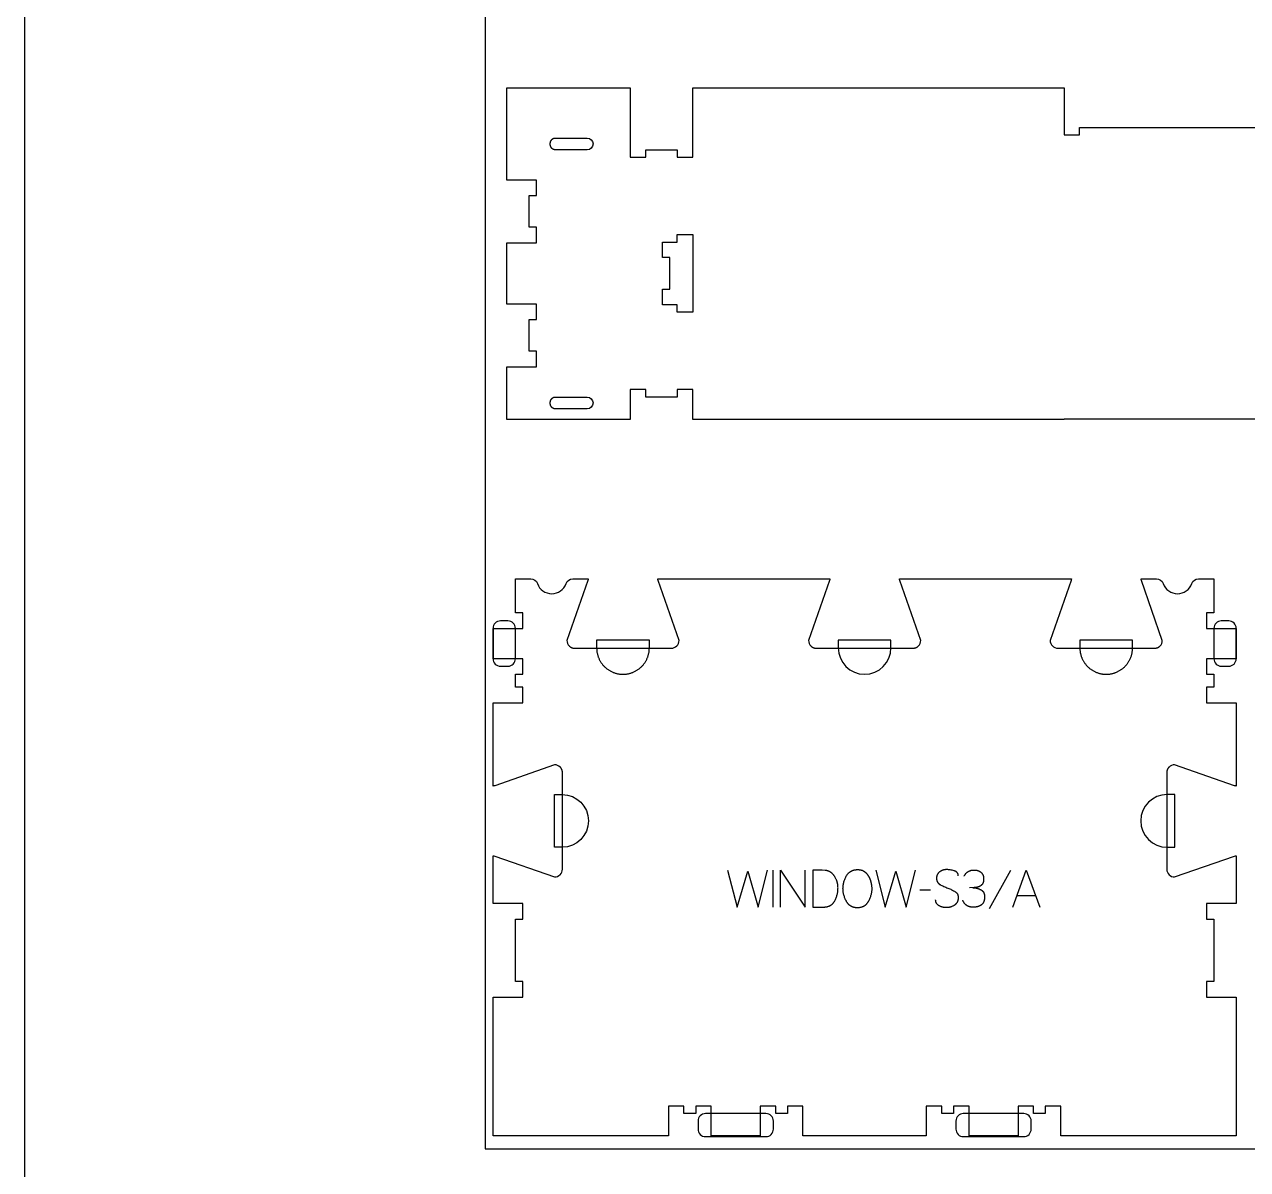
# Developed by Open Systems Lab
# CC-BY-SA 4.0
# Model space of a CAD drawing. Extents: x 0 to 4485, y 0 to 8771.
# Drawn here: x 0 to 987, y 3746 to 4670 of the extents above; entities that cross this region are included whole.
import ezdxf

# ---------------------------------------------------------------- set-up
doc = ezdxf.new("R2010")
doc.units = 0
for name, color, linetype in [('0_SHEET_SPRUCEPLY_2440X122', 1, 'CONTINUOUS'), ('1_ANYTOOL_1MMDEEP_LABELS_S', 2, 'CONTINUOUS'), ('3_ANYTOOL_CUTTHROUGH_INSID', 4, 'CONTINUOUS'), ('4_ANYTOOL_CUTTHROUGH_OUTSI', 5, 'CONTINUOUS'), ('5_ANYTOOL_HALF_MILL_9MM_IN', 3, 'CONTINUOUS'), ('DONOTCUT', 7, 'CONTINUOUS')]:
    doc.layers.add(name, color=color, linetype=linetype)

msp = doc.modelspace()

# ---------------------------------------------------------------- linework, layer by layer
at = {"layer": '0_SHEET_SPRUCEPLY_2440X122'}
msp.add_lwpolyline([(371.7, 4982.59), (371.7, 3762.59), (2811.7, 3762.59), (2811.7, 4982.59)], close=True, dxfattribs=at)
at = {"layer": '1_ANYTOOL_1MMDEEP_LABELS_S', "color": 2}
for points in [[(567.24, 3987.41), (574.96, 3957.41), (583.4, 3986.51), (591.88, 3957.41), (599.38, 3987.41)], [(603.76, 3987.41), (603.76, 3957.41)], [(609.76, 3957.41), (609.76, 3987.41), (629.81, 3957.41), (629.81, 3987.41)], [(686.64, 3987.41), (694.36, 3957.41), (702.8, 3986.51), (711.28, 3957.41), (718.78, 3987.41)], [(753.24, 3982.83), (753.24, 3983.01), (753.23, 3983.11), (753.23, 3983.2), (753.22, 3983.29), (753.21, 3983.38), (753.2, 3983.47), (753.19, 3983.55), (753.18, 3983.64), (753.16, 3983.73), (753.15, 3983.81), (753.13, 3983.89), (753.11, 3983.98), (753.09, 3984.06), (753.06, 3984.14), (753.04, 3984.22), (753.01, 3984.29), (752.98, 3984.37), (752.95, 3984.45), (752.92, 3984.52), (752.89, 3984.6), (752.85, 3984.67), (752.82, 3984.74), (752.78, 3984.81), (752.74, 3984.88), (752.7, 3984.95), (752.66, 3985.02), (752.61, 3985.09), (752.57, 3985.15), (752.52, 3985.22), (752.47, 3985.28), (752.42, 3985.34), (752.37, 3985.41), (752.32, 3985.47), (752.26, 3985.53), (752.2, 3985.58), (752.15, 3985.64), (752.09, 3985.7), (752.02, 3985.75), (751.96, 3985.81), (751.9, 3985.86), (751.83, 3985.91), (751.76, 3985.97), (751.69, 3986.02), (751.62, 3986.07), (751.55, 3986.11), (751.47, 3986.16), (751.4, 3986.21), (751.32, 3986.25), (751.24, 3986.3), (751.16, 3986.34), (751.08, 3986.38), (750.91, 3986.47), (750.73, 3986.54), (750.55, 3986.62), (750.36, 3986.69), (750.17, 3986.75), (749.96, 3986.81), (749.15, 3987.03), (748.35, 3987.22), (747.57, 3987.39), (746.8, 3987.52), (746.42, 3987.57), (746.04, 3987.62), (745.67, 3987.66), (745.3, 3987.7), (744.93, 3987.72), (744.57, 3987.74), (744.21, 3987.75), (743.86, 3987.75), (743.66, 3987.75), (743.47, 3987.75), (743.28, 3987.74), (743.08, 3987.73), (742.89, 3987.71), (742.71, 3987.69), (742.52, 3987.67), (742.33, 3987.64), (742.15, 3987.61), (741.96, 3987.58), (741.78, 3987.54), (741.6, 3987.5), (741.42, 3987.45), (741.24, 3987.41), (741.06, 3987.35), (740.89, 3987.3), (740.71, 3987.24), (740.54, 3987.18), (740.37, 3987.11), (740.2, 3987.04), (740.03, 3986.97), (739.86, 3986.89), (739.69, 3986.81), (739.53, 3986.73), (739.36, 3986.64), (739.2, 3986.55), (739.03, 3986.46), (738.87, 3986.36), (738.71, 3986.26), (738.56, 3986.15), (738.4, 3986.04), (738.24, 3985.93), (738.09, 3985.82), (737.94, 3985.7), (737.8, 3985.58), (737.66, 3985.45), (737.53, 3985.33), (737.4, 3985.19), (737.27, 3985.06), (737.15, 3984.92), (737.04, 3984.78), (736.93, 3984.64), (736.83, 3984.5), (736.73, 3984.35), (736.63, 3984.19), (736.54, 3984.04), (736.46, 3983.88), (736.38, 3983.72), (736.3, 3983.56), (736.23, 3983.39), (736.17, 3983.22), (736.11, 3983.04), (736.05, 3982.87), (736, 3982.69), (735.95, 3982.51), (735.91, 3982.32), (735.88, 3982.13), (735.84, 3981.94), (735.82, 3981.75), (735.8, 3981.55), (735.78, 3981.35), (735.77, 3981.14), (735.76, 3980.94), (735.76, 3980.73), (735.76, 3980.51), (735.77, 3980.3), (735.78, 3980.09), (735.8, 3979.89), (735.83, 3979.69), (735.86, 3979.49), (735.89, 3979.3), (735.93, 3979.11), (735.98, 3978.92), (736.03, 3978.74), (736.09, 3978.56), (736.15, 3978.39), (736.19, 3978.3), (736.22, 3978.22), (736.26, 3978.13), (736.3, 3978.05), (736.34, 3977.97), (736.38, 3977.89), (736.42, 3977.81), (736.46, 3977.73), (736.51, 3977.65), (736.55, 3977.57), (736.6, 3977.49), (736.65, 3977.42), (736.7, 3977.34), (736.75, 3977.27), (736.81, 3977.2), (736.86, 3977.12), (736.92, 3977.05), (736.97, 3976.98), (737.03, 3976.91), (737.09, 3976.84), (737.15, 3976.78), (737.22, 3976.71), (737.28, 3976.64), (737.35, 3976.58), (737.48, 3976.45), (737.62, 3976.33), (737.77, 3976.21), (737.92, 3976.09), (738.08, 3975.98), (738.24, 3975.87), (738.41, 3975.77), (738.58, 3975.67), (739.3, 3975.28), (740.03, 3974.9), (740.78, 3974.53), (741.54, 3974.17), (742.32, 3973.83), (743.12, 3973.49), (743.93, 3973.17), (744.76, 3972.86), (745.58, 3972.55), (746.39, 3972.22), (747.17, 3971.88), (747.94, 3971.52), (748.68, 3971.14), (749.41, 3970.75), (750.11, 3970.35), (750.8, 3969.93), (750.97, 3969.82), (751.12, 3969.7), (751.28, 3969.59), (751.35, 3969.53), (751.43, 3969.47), (751.5, 3969.4), (751.57, 3969.34), (751.64, 3969.28), (751.71, 3969.21), (751.77, 3969.15), (751.84, 3969.08), (751.9, 3969.01), (751.96, 3968.94), (752.02, 3968.87), (752.08, 3968.8), (752.14, 3968.73), (752.19, 3968.66), (752.25, 3968.58), (752.3, 3968.51), (752.35, 3968.43), (752.4, 3968.36), (752.45, 3968.28), (752.5, 3968.2), (752.54, 3968.12), (752.59, 3968.04), (752.63, 3967.96), (752.67, 3967.88), (752.71, 3967.79), (752.75, 3967.71), (752.79, 3967.62), (752.82, 3967.54), (752.86, 3967.45), (752.89, 3967.36), (752.92, 3967.27), (752.95, 3967.18), (752.98, 3967.09), (753, 3967), (753.05, 3966.81), (753.09, 3966.62), (753.13, 3966.42), (753.16, 3966.22), (753.19, 3966.02), (753.21, 3965.81), (753.22, 3965.6), (753.23, 3965.38), (753.23, 3965.16), (753.22, 3964.94), (753.22, 3964.71), (753.2, 3964.48), (753.18, 3964.25), (753.15, 3964.02), (753.12, 3963.8), (753.08, 3963.58), (753.04, 3963.36), (753, 3963.15), (752.94, 3962.94), (752.89, 3962.74), (752.83, 3962.54), (752.76, 3962.34), (752.69, 3962.14), (752.61, 3961.95), (752.53, 3961.77), (752.44, 3961.59), (752.35, 3961.41), (752.26, 3961.23), (752.15, 3961.06), (752.05, 3960.89), (751.94, 3960.73), (751.82, 3960.57), (751.7, 3960.41), (751.57, 3960.26), (751.44, 3960.11), (751.3, 3959.96), (751.16, 3959.82), (751.01, 3959.68), (750.86, 3959.55), (750.71, 3959.42), (750.54, 3959.29), (750.38, 3959.17), (750.2, 3959.05), (750.03, 3958.93), (749.67, 3958.71), (749.3, 3958.51), (748.94, 3958.31), (748.56, 3958.13), (748.19, 3957.97), (747.81, 3957.82), (747.62, 3957.75), (747.43, 3957.68), (747.24, 3957.62), (747.04, 3957.56), (746.85, 3957.5), (746.66, 3957.45), (746.46, 3957.4), (746.26, 3957.35), (746.07, 3957.31), (745.87, 3957.27), (745.67, 3957.23), (745.47, 3957.2), (745.27, 3957.17), (745.06, 3957.15), (744.66, 3957.11), (744.25, 3957.08), (743.83, 3957.07), (743.42, 3957.07), (743.01, 3957.08), (742.61, 3957.11), (742.21, 3957.15), (741.82, 3957.2), (741.43, 3957.27), (741.04, 3957.34), (740.66, 3957.43), (740.28, 3957.54), (739.91, 3957.65), (739.54, 3957.78), (739.18, 3957.92), (738.82, 3958.07), (738.47, 3958.24), (738.12, 3958.42), (737.77, 3958.61), (737.6, 3958.71), (737.44, 3958.82), (737.28, 3958.92), (737.13, 3959.03), (736.98, 3959.14), (736.84, 3959.26), (736.7, 3959.38), (736.57, 3959.5), (736.44, 3959.62), (736.32, 3959.75), (736.21, 3959.88), (736.1, 3960.01), (736.05, 3960.08), (735.99, 3960.15), (735.94, 3960.22), (735.9, 3960.29), (735.85, 3960.36), (735.8, 3960.43), (735.76, 3960.5), (735.71, 3960.57), (735.67, 3960.65), (735.63, 3960.72), (735.59, 3960.79), (735.55, 3960.87), (735.52, 3960.95), (735.48, 3961.02), (735.45, 3961.1), (735.41, 3961.18), (735.38, 3961.26), (735.35, 3961.34), (735.32, 3961.42), (735.3, 3961.5), (735.24, 3961.67), (735.2, 3961.83), (735.16, 3962), (735.12, 3962.18), (735.09, 3962.36), (735.07, 3962.53), (735.05, 3962.72), (735.04, 3962.9), (735.03, 3963.09), (735.03, 3963.28)], [(757.96, 3982.48), (758.11, 3982.79), (758.28, 3983.08), (758.45, 3983.36), (758.63, 3983.64), (758.81, 3983.9), (759, 3984.16), (759.2, 3984.4), (759.3, 3984.52), (759.4, 3984.64), (759.5, 3984.75), (759.61, 3984.87), (759.72, 3984.97), (759.82, 3985.08), (759.93, 3985.19), (760.05, 3985.29), (760.16, 3985.39), (760.27, 3985.49), (760.39, 3985.58), (760.51, 3985.67), (760.63, 3985.76), (760.75, 3985.85), (760.87, 3985.94), (760.99, 3986.02), (761.12, 3986.1), (761.25, 3986.18), (761.37, 3986.25), (761.5, 3986.33), (761.64, 3986.4), (761.77, 3986.47), (761.9, 3986.53), (762.04, 3986.6), (762.18, 3986.66), (762.32, 3986.72), (762.46, 3986.77), (762.6, 3986.83), (762.75, 3986.88), (762.89, 3986.93), (763.04, 3986.98), (763.19, 3987.02), (763.49, 3987.1), (763.8, 3987.18), (764.12, 3987.24), (764.44, 3987.29), (764.77, 3987.33), (765.1, 3987.37), (765.44, 3987.39), (765.79, 3987.41), (766.14, 3987.41), (766.35, 3987.41), (766.56, 3987.4), (766.77, 3987.39), (766.97, 3987.38), (767.17, 3987.37), (767.37, 3987.34), (767.56, 3987.32), (767.76, 3987.29), (767.95, 3987.26), (768.13, 3987.23), (768.32, 3987.19), (768.5, 3987.15), (768.68, 3987.1), (768.86, 3987.05), (769.04, 3987), (769.21, 3986.94), (769.38, 3986.88), (769.55, 3986.81), (769.72, 3986.75), (769.88, 3986.67), (770.04, 3986.6), (770.2, 3986.52), (770.36, 3986.44), (770.51, 3986.35), (770.66, 3986.26), (770.81, 3986.17), (770.96, 3986.07), (771.1, 3985.97), (771.24, 3985.86), (771.38, 3985.75), (771.52, 3985.64), (771.65, 3985.53), (771.78, 3985.41), (771.91, 3985.28), (772.03, 3985.16), (772.15, 3985.03), (772.26, 3984.9), (772.37, 3984.76), (772.47, 3984.62), (772.57, 3984.48), (772.67, 3984.34), (772.76, 3984.19), (772.85, 3984.04), (772.94, 3983.89), (773.02, 3983.73), (773.09, 3983.57), (773.16, 3983.41), (773.23, 3983.24), (773.29, 3983.07), (773.35, 3982.9), (773.41, 3982.73), (773.46, 3982.55), (773.5, 3982.37), (773.54, 3982.18), (773.58, 3982), (773.61, 3981.81), (773.64, 3981.61), (773.67, 3981.41), (773.69, 3981.21), (773.7, 3981.01), (773.72, 3980.81), (773.72, 3980.6), (773.73, 3980.38), (773.72, 3979.83), (773.71, 3979.49), (773.69, 3979.17), (773.66, 3978.86), (773.61, 3978.56), (773.59, 3978.41), (773.57, 3978.27), (773.54, 3978.12), (773.51, 3977.99), (773.47, 3977.85), (773.44, 3977.71), (773.4, 3977.58), (773.36, 3977.45), (773.32, 3977.33), (773.28, 3977.21), (773.23, 3977.08), (773.18, 3976.97), (773.13, 3976.85), (773.08, 3976.74), (773.02, 3976.63), (772.96, 3976.52), (772.9, 3976.41), (772.84, 3976.31), (772.78, 3976.21), (772.71, 3976.11), (772.64, 3976.02), (772.57, 3975.93), (772.42, 3975.75), (772.27, 3975.57), (772.12, 3975.41), (771.96, 3975.25), (771.88, 3975.17), (771.79, 3975.1), (771.71, 3975.03), (771.62, 3974.95), (771.54, 3974.88), (771.45, 3974.81), (771.36, 3974.75), (771.27, 3974.68), (771.18, 3974.62), (771.09, 3974.56), (771, 3974.5), (770.91, 3974.44), (770.81, 3974.38), (770.72, 3974.33), (770.62, 3974.27), (770.52, 3974.22), (770.42, 3974.17), (770.32, 3974.12), (770.22, 3974.08), (770.12, 3974.03), (770.02, 3973.99), (769.91, 3973.95), (769.7, 3973.87), (769.48, 3973.8), (769.27, 3973.73), (769.05, 3973.66), (768.82, 3973.6), (768.6, 3973.55), (768.37, 3973.5), (768.15, 3973.45), (767.92, 3973.41), (767.68, 3973.37), (767.45, 3973.34), (767.21, 3973.31), (766.97, 3973.28), (766.73, 3973.26), (766.49, 3973.24), (766.24, 3973.23), (765.99, 3973.23), (762.28, 3973.18)], [(795.5, 3986.94), (778.31, 3956.17)], [(797.21, 3957.41), (808.1, 3987.41), (819.16, 3957.41)], [(731, 3971.3), (722.21, 3971.21)], [(765.07, 3973.18), (765.51, 3973.16), (765.94, 3973.12), (766.37, 3973.07), (766.79, 3973.01), (767.21, 3972.94), (767.63, 3972.86), (768.04, 3972.77), (768.45, 3972.66), (768.85, 3972.55), (769.25, 3972.42), (769.64, 3972.29), (770.03, 3972.14), (770.41, 3971.98), (770.79, 3971.82), (771.17, 3971.64), (771.54, 3971.45), (771.72, 3971.35), (771.9, 3971.24), (771.99, 3971.19), (772.07, 3971.13), (772.15, 3971.08), (772.24, 3971.02), (772.32, 3970.96), (772.39, 3970.9), (772.47, 3970.84), (772.55, 3970.77), (772.62, 3970.71), (772.69, 3970.64), (772.77, 3970.58), (772.84, 3970.51), (772.9, 3970.44), (772.97, 3970.37), (773.04, 3970.3), (773.1, 3970.23), (773.16, 3970.16), (773.23, 3970.08), (773.29, 3970), (773.34, 3969.93), (773.4, 3969.85), (773.46, 3969.77), (773.51, 3969.69), (773.56, 3969.61), (773.61, 3969.52), (773.66, 3969.44), (773.71, 3969.35), (773.76, 3969.27), (773.81, 3969.18), (773.85, 3969.09), (773.89, 3969), (773.93, 3968.91), (773.97, 3968.81), (774.01, 3968.72), (774.08, 3968.53), (774.15, 3968.33), (774.21, 3968.13), (774.27, 3967.93), (774.31, 3967.71), (774.36, 3967.5), (774.4, 3967.28), (774.43, 3967.05), (774.45, 3966.82), (774.47, 3966.59), (774.49, 3966.35), (774.5, 3966.1), (774.5, 3965.85), (774.5, 3965.58), (774.49, 3965.3), (774.48, 3965.03), (774.46, 3964.77), (774.44, 3964.51), (774.41, 3964.26), (774.38, 3964.01), (774.34, 3963.76), (774.3, 3963.52), (774.26, 3963.29), (774.21, 3963.06), (774.15, 3962.83), (774.09, 3962.62), (774.02, 3962.4), (773.95, 3962.19), (773.88, 3961.99), (773.8, 3961.79), (773.71, 3961.59), (773.62, 3961.4), (773.53, 3961.22), (773.43, 3961.04), (773.32, 3960.86), (773.22, 3960.69), (773.1, 3960.53), (772.98, 3960.37), (772.86, 3960.21), (772.73, 3960.06), (772.66, 3959.99), (772.6, 3959.92), (772.53, 3959.84), (772.46, 3959.77), (772.39, 3959.71), (772.31, 3959.64), (772.24, 3959.57), (772.17, 3959.51), (772.01, 3959.38), (771.86, 3959.26), (771.7, 3959.14), (771.53, 3959.03), (771.36, 3958.92), (771.19, 3958.81), (771.02, 3958.71), (770.84, 3958.61), (770.66, 3958.52), (770.47, 3958.43), (770.28, 3958.34), (770.09, 3958.26), (769.9, 3958.18), (769.7, 3958.11), (769.49, 3958.04), (769.29, 3957.97), (769.08, 3957.9), (768.86, 3957.84), (768.65, 3957.79), (768.43, 3957.74), (768.2, 3957.69), (767.98, 3957.64), (767.74, 3957.6), (767.51, 3957.57), (767.27, 3957.53), (766.79, 3957.48), (766.29, 3957.44), (765.77, 3957.42), (765.24, 3957.41), (764.86, 3957.42), (764.49, 3957.43), (764.12, 3957.46), (763.76, 3957.5), (763.41, 3957.55), (763.24, 3957.58), (763.07, 3957.61), (762.9, 3957.65), (762.73, 3957.68), (762.57, 3957.72), (762.4, 3957.77), (762.24, 3957.81), (762.08, 3957.86), (761.93, 3957.91), (761.77, 3957.97), (761.62, 3958.02), (761.47, 3958.08), (761.32, 3958.15), (761.17, 3958.21), (761.02, 3958.28), (760.88, 3958.35), (760.74, 3958.43), (760.6, 3958.5), (760.46, 3958.58), (760.32, 3958.66), (760.19, 3958.75), (760.06, 3958.84), (759.93, 3958.93), (759.8, 3959.02), (759.67, 3959.12), (759.55, 3959.21), (759.42, 3959.32), (759.3, 3959.42), (759.18, 3959.53), (759.07, 3959.64), (758.95, 3959.75), (758.84, 3959.87), (758.73, 3959.98), (758.62, 3960.11), (758.51, 3960.23), (758.41, 3960.36), (758.3, 3960.49), (758.2, 3960.62), (758.1, 3960.75), (758.01, 3960.89), (757.91, 3961.03), (757.82, 3961.17), (757.72, 3961.32), (757.63, 3961.47), (757.46, 3961.78), (757.29, 3962.09), (757.14, 3962.42), (756.99, 3962.76), (756.84, 3963.11)], [(800.68, 3966.97), (815.6, 3966.97)]]:
    msp.add_lwpolyline(points, dxfattribs=at)
for points in [[(635.86, 3987.41), (635.86, 3957.41), (644.38, 3957.5), (644.8, 3957.51), (645.2, 3957.53), (645.6, 3957.56), (645.98, 3957.59), (646.36, 3957.64), (646.73, 3957.7), (647.1, 3957.77), (647.45, 3957.84), (647.8, 3957.93), (648.14, 3958.02), (648.48, 3958.13), (648.8, 3958.24), (649.12, 3958.37), (649.27, 3958.43), (649.43, 3958.5), (649.58, 3958.57), (649.73, 3958.64), (649.88, 3958.72), (650.02, 3958.79), (650.16, 3958.87), (650.31, 3958.95), (650.45, 3959.04), (650.58, 3959.13), (650.72, 3959.21), (650.85, 3959.31), (650.98, 3959.4), (651.11, 3959.5), (651.24, 3959.59), (651.37, 3959.7), (651.49, 3959.8), (651.61, 3959.9), (651.73, 3960.01), (651.85, 3960.12), (651.97, 3960.23), (652.08, 3960.35), (652.2, 3960.47), (652.31, 3960.59), (652.41, 3960.71), (652.52, 3960.83), (652.62, 3960.96), (652.73, 3961.09), (652.83, 3961.22), (652.93, 3961.35), (653.02, 3961.49), (653.12, 3961.63), (653.3, 3961.91), (653.47, 3962.21), (653.64, 3962.51), (653.96, 3963.13), (654.25, 3963.75), (654.53, 3964.39), (654.79, 3965.02), (655.02, 3965.66), (655.24, 3966.31), (655.43, 3966.96), (655.6, 3967.62), (655.76, 3968.29), (655.89, 3968.96), (656, 3969.63), (656.09, 3970.31), (656.16, 3971), (656.22, 3971.69), (656.25, 3972.39), (656.26, 3973.1), (656.25, 3973.69), (656.22, 3974.28), (656.17, 3974.87), (656.1, 3975.45), (656.01, 3976.02), (655.96, 3976.31), (655.91, 3976.59), (655.85, 3976.87), (655.78, 3977.15), (655.71, 3977.43), (655.63, 3977.7), (655.55, 3977.98), (655.47, 3978.25), (655.38, 3978.53), (655.29, 3978.8), (655.19, 3979.06), (655.08, 3979.33), (654.97, 3979.6), (654.86, 3979.86), (654.62, 3980.39), (654.35, 3980.91), (654.07, 3981.42), (653.77, 3981.93), (653.58, 3982.23), (653.38, 3982.53), (653.18, 3982.82), (652.97, 3983.09), (652.76, 3983.36), (652.55, 3983.62), (652.34, 3983.87), (652.12, 3984.12), (651.9, 3984.35), (651.67, 3984.57), (651.44, 3984.78), (651.21, 3984.99), (650.98, 3985.18), (650.74, 3985.37), (650.5, 3985.55), (650.25, 3985.71), (650, 3985.87), (649.75, 3986.02), (649.49, 3986.16), (649.24, 3986.29), (648.97, 3986.41), (648.71, 3986.52), (648.44, 3986.63), (648.17, 3986.72), (647.89, 3986.8), (647.61, 3986.88), (647.33, 3986.94), (647.04, 3987), (646.75, 3987.05), (646.46, 3987.08), (646.16, 3987.11), (645.86, 3987.13), (643.43, 3987.24), (640.95, 3987.32), (638.43, 3987.38)], [(672.33, 3987.75), (672.7, 3987.75), (673.06, 3987.73), (673.42, 3987.7), (673.77, 3987.66), (673.94, 3987.64), (674.11, 3987.61), (674.28, 3987.58), (674.45, 3987.55), (674.62, 3987.51), (674.78, 3987.47), (674.94, 3987.43), (675.1, 3987.38), (675.26, 3987.34), (675.42, 3987.29), (675.57, 3987.23), (675.73, 3987.18), (675.88, 3987.12), (676.03, 3987.06), (676.18, 3986.99), (676.32, 3986.92), (676.47, 3986.85), (676.61, 3986.78), (676.75, 3986.7), (676.89, 3986.62), (677.03, 3986.54), (677.16, 3986.45), (677.3, 3986.37), (677.43, 3986.28), (677.69, 3986.09), (677.94, 3985.89), (678.19, 3985.69), (678.43, 3985.49), (678.67, 3985.27), (678.9, 3985.06), (679.12, 3984.83), (679.34, 3984.6), (679.55, 3984.36), (679.76, 3984.12), (679.96, 3983.87), (680.16, 3983.61), (680.35, 3983.35), (680.53, 3983.08), (680.71, 3982.81), (680.88, 3982.53), (681.04, 3982.24), (681.2, 3981.95), (681.36, 3981.66), (681.51, 3981.36), (681.65, 3981.06), (681.79, 3980.76), (681.92, 3980.45), (682.05, 3980.14), (682.17, 3979.82), (682.28, 3979.5), (682.39, 3979.18), (682.49, 3978.85), (682.59, 3978.52), (682.68, 3978.19), (682.77, 3977.85), (682.85, 3977.51), (682.99, 3976.83), (683.12, 3976.15), (683.23, 3975.48), (683.32, 3974.82), (683.38, 3974.17), (683.43, 3973.52), (683.46, 3972.88), (683.47, 3972.24), (683.46, 3971.6), (683.43, 3970.96), (683.37, 3970.33), (683.3, 3969.69), (683.2, 3969.05), (683.08, 3968.41), (682.94, 3967.78), (682.78, 3967.14), (682.6, 3966.5), (682.39, 3965.86), (682.16, 3965.23), (681.92, 3964.59), (681.65, 3963.95), (681.35, 3963.31), (681.04, 3962.68), (680.71, 3962.04), (680.53, 3961.73), (680.35, 3961.42), (680.16, 3961.13), (679.97, 3960.84), (679.76, 3960.57), (679.56, 3960.31), (679.34, 3960.05), (679.12, 3959.81), (679.01, 3959.69), (678.9, 3959.57), (678.78, 3959.46), (678.67, 3959.35), (678.55, 3959.24), (678.43, 3959.14), (678.31, 3959.03), (678.18, 3958.93), (678.06, 3958.83), (677.93, 3958.74), (677.81, 3958.64), (677.68, 3958.55), (677.55, 3958.47), (677.41, 3958.38), (677.28, 3958.3), (677.14, 3958.21), (677.01, 3958.14), (676.87, 3958.06), (676.73, 3957.99), (676.59, 3957.92), (676.44, 3957.85), (676.3, 3957.78), (676.15, 3957.72), (676, 3957.66), (675.85, 3957.6), (675.7, 3957.54), (675.55, 3957.49), (675.4, 3957.44), (675.08, 3957.34), (674.76, 3957.26), (674.44, 3957.18), (674.11, 3957.12), (673.77, 3957.06), (673.42, 3957.02), (673.07, 3956.98), (672.72, 3956.96), (672.35, 3956.94), (671.98, 3956.94), (671.6, 3956.94), (671.23, 3956.96), (670.86, 3956.99), (670.5, 3957.02), (670.14, 3957.07), (669.79, 3957.12), (669.45, 3957.19), (669.11, 3957.26), (668.78, 3957.35), (668.46, 3957.45), (668.3, 3957.5), (668.14, 3957.55), (667.99, 3957.61), (667.84, 3957.67), (667.68, 3957.73), (667.53, 3957.8), (667.38, 3957.86), (667.24, 3957.93), (667.09, 3958), (666.95, 3958.08), (666.81, 3958.16), (666.67, 3958.24), (666.53, 3958.32), (666.39, 3958.4), (666.25, 3958.49), (666.12, 3958.58), (665.99, 3958.67), (665.86, 3958.77), (665.73, 3958.87), (665.6, 3958.97), (665.48, 3959.07), (665.35, 3959.17), (665.23, 3959.28), (665.11, 3959.39), (664.99, 3959.5), (664.87, 3959.62), (664.76, 3959.74), (664.64, 3959.86), (664.53, 3959.98), (664.42, 3960.1), (664.21, 3960.36), (664, 3960.63), (663.79, 3960.91), (663.6, 3961.2), (663.41, 3961.5), (663.23, 3961.81), (663.05, 3962.13), (662.71, 3962.77), (662.4, 3963.42), (662.11, 3964.07), (661.84, 3964.72), (661.59, 3965.37), (661.36, 3966.02), (661.16, 3966.67), (660.98, 3967.32), (660.81, 3967.97), (660.67, 3968.62), (660.55, 3969.28), (660.46, 3969.93), (660.38, 3970.58), (660.33, 3971.23), (660.3, 3971.89), (660.28, 3972.54), (660.3, 3973.23), (660.33, 3973.92), (660.39, 3974.6), (660.47, 3975.28), (660.57, 3975.95), (660.69, 3976.61), (660.84, 3977.27), (661.01, 3977.92), (661.2, 3978.57), (661.41, 3979.21), (661.65, 3979.85), (661.91, 3980.48), (662.19, 3981.1), (662.5, 3981.72), (662.83, 3982.33), (663.18, 3982.93), (663.36, 3983.23), (663.55, 3983.52), (663.75, 3983.79), (663.95, 3984.06), (664.16, 3984.32), (664.38, 3984.57), (664.6, 3984.81), (664.83, 3985.04), (664.95, 3985.15), (665.07, 3985.26), (665.19, 3985.37), (665.31, 3985.48), (665.44, 3985.58), (665.56, 3985.68), (665.69, 3985.78), (665.82, 3985.87), (665.95, 3985.96), (666.08, 3986.05), (666.22, 3986.14), (666.35, 3986.23), (666.49, 3986.31), (666.63, 3986.39), (666.77, 3986.47), (666.91, 3986.55), (667.06, 3986.62), (667.2, 3986.69), (667.5, 3986.83), (667.8, 3986.96), (668.11, 3987.08), (668.42, 3987.18), (668.75, 3987.28), (669.07, 3987.37), (669.41, 3987.45), (669.75, 3987.52), (670.1, 3987.58), (670.45, 3987.64), (670.82, 3987.68), (671.18, 3987.71), (671.56, 3987.74), (671.94, 3987.75)]]:
    msp.add_lwpolyline(points, close=True, dxfattribs=at)
at = {"layer": '3_ANYTOOL_CUTTHROUGH_INSID', "color": 4}
for points in [[(453.87, 4577.98, -1), (453.87, 4568.48), (428.13, 4568.48), (428.04, 4568.48), (427.94, 4568.48), (427.84, 4568.49), (427.74, 4568.5), (427.65, 4568.51), (427.55, 4568.52), (427.45, 4568.54), (427.36, 4568.56), (427.26, 4568.59), (427.16, 4568.61), (427.06, 4568.64), (426.96, 4568.67), (426.87, 4568.71), (426.77, 4568.75), (426.68, 4568.79), (426.58, 4568.83), (426.49, 4568.88), (426.39, 4568.93), (426.3, 4568.98), (426.21, 4569.04), (426.12, 4569.1), (426.03, 4569.16), (425.94, 4569.22), (425.86, 4569.29), (425.77, 4569.36), (425.69, 4569.43), (425.61, 4569.51), (425.53, 4569.58), (425.45, 4569.66), (425.37, 4569.74), (425.3, 4569.83), (425.23, 4569.91), (425.16, 4570), (425.09, 4570.09), (425.03, 4570.18), (424.96, 4570.28), (424.9, 4570.37), (424.84, 4570.47), (424.79, 4570.57), (424.73, 4570.67), (424.68, 4570.77), (424.63, 4570.87), (424.58, 4570.98), (424.54, 4571.08), (424.5, 4571.19), (424.46, 4571.29), (424.42, 4571.4), (424.38, 4571.51), (424.35, 4571.61), (424.32, 4571.72), (424.29, 4571.83), (424.27, 4571.94), (424.24, 4572.05), (424.22, 4572.16), (424.2, 4572.27), (424.18, 4572.38), (424.17, 4572.48), (424.16, 4572.59), (424.15, 4572.69), (424.14, 4572.8), (424.13, 4572.91), (424.13, 4573.01), (424.12, 4573.12), (424.12, 4573.23), (424.12, 4573.33), (424.13, 4573.44), (424.13, 4573.55), (424.14, 4573.65), (424.15, 4573.76), (424.16, 4573.87), (424.17, 4573.97), (424.18, 4574.08), (424.2, 4574.19), (424.22, 4574.3), (424.24, 4574.41), (424.27, 4574.52), (424.29, 4574.62), (424.32, 4574.73), (424.35, 4574.84), (424.38, 4574.95), (424.42, 4575.05), (424.46, 4575.16), (424.5, 4575.27), (424.54, 4575.37), (424.58, 4575.48), (424.63, 4575.58), (424.68, 4575.68), (424.73, 4575.78), (424.79, 4575.88), (424.84, 4575.98), (424.9, 4576.08), (424.96, 4576.17), (425.03, 4576.27), (425.09, 4576.36), (425.16, 4576.45), (425.23, 4576.54), (425.3, 4576.63), (425.37, 4576.71), (425.45, 4576.79), (425.53, 4576.87), (425.61, 4576.95), (425.69, 4577.02), (425.77, 4577.1), (425.86, 4577.17), (425.94, 4577.23), (426.03, 4577.3), (426.12, 4577.36), (426.21, 4577.42), (426.3, 4577.47), (426.39, 4577.52), (426.49, 4577.57), (426.58, 4577.62), (426.68, 4577.67), (426.77, 4577.71), (426.87, 4577.74), (426.96, 4577.78), (427.06, 4577.81), (427.16, 4577.84), (427.26, 4577.87), (427.36, 4577.89), (427.45, 4577.91), (427.55, 4577.93), (427.65, 4577.94), (427.74, 4577.96), (427.84, 4577.96), (427.94, 4577.97), (428.04, 4577.98), (428.13, 4577.98)], [(453.87, 4359.48), (428.13, 4359.48), (428.04, 4359.48), (427.94, 4359.48), (427.84, 4359.49), (427.74, 4359.5), (427.65, 4359.51), (427.55, 4359.52), (427.45, 4359.54), (427.36, 4359.56), (427.26, 4359.59), (427.16, 4359.61), (427.06, 4359.64), (426.96, 4359.67), (426.87, 4359.71), (426.77, 4359.75), (426.68, 4359.79), (426.58, 4359.83), (426.49, 4359.88), (426.39, 4359.93), (426.3, 4359.98), (426.21, 4360.04), (426.12, 4360.1), (426.03, 4360.16), (425.94, 4360.22), (425.86, 4360.29), (425.77, 4360.36), (425.69, 4360.43), (425.61, 4360.51), (425.53, 4360.58), (425.45, 4360.66), (425.37, 4360.74), (425.3, 4360.83), (425.23, 4360.91), (425.16, 4361), (425.09, 4361.09), (425.03, 4361.18), (424.96, 4361.28), (424.9, 4361.37), (424.84, 4361.47), (424.79, 4361.57), (424.73, 4361.67), (424.68, 4361.77), (424.63, 4361.87), (424.58, 4361.98), (424.54, 4362.08), (424.5, 4362.19), (424.46, 4362.29), (424.42, 4362.4), (424.38, 4362.51), (424.35, 4362.61), (424.32, 4362.72), (424.29, 4362.83), (424.27, 4362.94), (424.24, 4363.05), (424.22, 4363.16), (424.2, 4363.27), (424.18, 4363.38), (424.17, 4363.48), (424.16, 4363.59), (424.15, 4363.69), (424.14, 4363.8), (424.13, 4363.91), (424.13, 4364.01), (424.12, 4364.12), (424.12, 4364.23), (424.12, 4364.33), (424.13, 4364.44), (424.13, 4364.55), (424.14, 4364.65), (424.15, 4364.76), (424.16, 4364.87), (424.17, 4364.97), (424.18, 4365.08), (424.2, 4365.19), (424.22, 4365.3), (424.24, 4365.41), (424.27, 4365.52), (424.29, 4365.62), (424.32, 4365.73), (424.35, 4365.84), (424.38, 4365.95), (424.42, 4366.05), (424.46, 4366.16), (424.5, 4366.27), (424.54, 4366.37), (424.58, 4366.48), (424.63, 4366.58), (424.68, 4366.68), (424.73, 4366.78), (424.79, 4366.88), (424.84, 4366.98), (424.9, 4367.08), (424.96, 4367.17), (425.03, 4367.27), (425.09, 4367.36), (425.16, 4367.45), (425.23, 4367.54), (425.3, 4367.63), (425.37, 4367.71), (425.45, 4367.79), (425.53, 4367.87), (425.61, 4367.95), (425.69, 4368.02), (425.77, 4368.1), (425.86, 4368.17), (425.94, 4368.23), (426.03, 4368.3), (426.12, 4368.36), (426.21, 4368.42), (426.3, 4368.47), (426.39, 4368.52), (426.49, 4368.57), (426.58, 4368.62), (426.68, 4368.67), (426.77, 4368.71), (426.87, 4368.74), (426.96, 4368.78), (427.06, 4368.81), (427.16, 4368.84), (427.26, 4368.87), (427.36, 4368.89), (427.45, 4368.91), (427.55, 4368.93), (427.65, 4368.94), (427.74, 4368.96), (427.84, 4368.96), (427.94, 4368.97), (428.04, 4368.98), (428.13, 4368.98), (453.87, 4368.98, -1)]]:
    msp.add_lwpolyline(points, format="xyb", close=True, dxfattribs=at)
msp.add_lwpolyline([(538.87, 4437.52), (526.62, 4437.52), (526.62, 4443.52), (514.62, 4443.52), (514.62, 4456.02), (520.62, 4456.02), (520.62, 4481.52), (514.62, 4481.52), (514.62, 4494.02), (526.62, 4494.02), (526.62, 4500.02), (539.12, 4500.02), (539.12, 4437.52)], close=True, dxfattribs=at)
at = {"layer": '4_ANYTOOL_CUTTHROUGH_OUTSI', "color": 5}
msp.add_lwpolyline([(1139.12, 4351.07), (838.62, 4351.07), (838.62, 4350.98), (539.12, 4350.98), (539.12, 4374.98), (526.62, 4374.98), (526.62, 4368.98), (501.12, 4368.98), (501.12, 4374.98), (488.62, 4374.98), (488.62, 4350.98), (389.12, 4350.98), (389.12, 4393.48), (413.12, 4393.48), (413.12, 4405.98), (407.12, 4405.98), (407.12, 4431.48), (413.12, 4431.48), (413.12, 4443.98), (389.12, 4443.98), (389.12, 4493.48), (413.12, 4493.48), (413.12, 4505.98), (407.12, 4505.98), (407.12, 4531.48), (413.12, 4531.48), (413.12, 4543.98), (389.12, 4543.98), (389.12, 4618.48), (488.62, 4618.48), (488.62, 4562.48), (501.12, 4562.48), (501.12, 4568.48), (526.62, 4568.48), (526.62, 4562.48), (539.12, 4562.48), (539.12, 4618.48), (838.62, 4618.48), (838.62, 4580.57), (851.12, 4580.57), (851.12, 4586.57), (1126.62, 4586.57)], dxfattribs=at)
msp.add_lwpolyline([(377.97, 3998.96, -0.061485), (379.36, 3998.73), (427.67, 3981.82), (427.72, 3981.82), (427.72, 3981.82, 0.414214), (433.97, 3988.07), (433.97, 4066.07), (433.97, 4066.22), (433.96, 4066.37), (433.95, 4066.52), (433.94, 4066.67), (433.92, 4066.82), (433.9, 4066.97), (433.88, 4067.12), (433.85, 4067.27), (433.82, 4067.43), (433.78, 4067.58), (433.74, 4067.73), (433.7, 4067.87), (433.65, 4068.02), (433.6, 4068.17), (433.55, 4068.31), (433.49, 4068.46), (433.43, 4068.6), (433.37, 4068.74), (433.3, 4068.88), (433.23, 4069.02), (433.15, 4069.16), (433.07, 4069.29), (432.99, 4069.42), (432.91, 4069.55), (432.82, 4069.68), (432.73, 4069.8), (432.64, 4069.92), (432.54, 4070.04), (432.44, 4070.16), (432.34, 4070.27), (432.24, 4070.38), (432.14, 4070.49, 0.198912), (427.72, 4072.32), (427.67, 4072.32), (427.63, 4072.3), (379.36, 4055.41), (379.36, 4055.41, -0.061485), (377.97, 4055.17), (377.97, 4122.36), (401.97, 4122.36), (401.97, 4134.86), (395.97, 4134.86), (395.97, 4145.36), (401.97, 4145.36), (401.97, 4157.86), (377.97, 4157.86), (377.97, 4182.36), (401.97, 4182.36), (401.97, 4194.86), (395.97, 4194.86), (395.97, 4222.36), (408.37, 4222.36), (408.37, 4222.36, -0.317837), (413.79, 4218.53, 0.317837), (425.34, 4210.36, 0.317837), (436.89, 4218.53, -0.317837), (442.31, 4222.36), (454.71, 4222.36, -0.061485), (454.48, 4220.97), (437.58, 4172.7), (437.57, 4172.66), (437.57, 4172.61), (437.57, 4172.61, 0.198912), (439.4, 4168.19), (439.51, 4168.09), (439.62, 4167.99), (439.73, 4167.89), (439.84, 4167.79), (439.96, 4167.69), (440.08, 4167.6), (440.21, 4167.51), (440.33, 4167.42), (440.46, 4167.34), (440.6, 4167.26), (440.73, 4167.18), (440.86, 4167.11), (441, 4167.03), (441.14, 4166.97), (441.28, 4166.9), (441.43, 4166.84), (441.57, 4166.78), (441.72, 4166.73), (441.86, 4166.68), (442.01, 4166.63), (442.16, 4166.59), (442.31, 4166.55), (442.46, 4166.51), (442.61, 4166.48), (442.76, 4166.45), (442.91, 4166.43), (443.06, 4166.41), (443.21, 4166.39), (443.37, 4166.38), (443.52, 4166.37), (443.67, 4166.37), (443.82, 4166.36), (521.82, 4166.36, 0.414214), (528.07, 4172.61), (528.07, 4172.66), (528.05, 4172.7), (511.16, 4220.97), (511.16, 4220.97, -0.061485), (510.92, 4222.36), (649.61, 4222.36, -0.061485), (649.38, 4220.97), (632.48, 4172.7), (632.47, 4172.66), (632.47, 4172.61), (632.47, 4172.61, 0.198912), (634.3, 4168.19), (634.41, 4168.09), (634.52, 4167.99), (634.63, 4167.89), (634.74, 4167.79), (634.86, 4167.69), (634.98, 4167.6), (635.11, 4167.51), (635.23, 4167.42), (635.36, 4167.34), (635.5, 4167.26), (635.63, 4167.18), (635.76, 4167.11), (635.9, 4167.03), (636.04, 4166.97), (636.18, 4166.9), (636.33, 4166.84), (636.47, 4166.78), (636.62, 4166.73), (636.76, 4166.68), (636.91, 4166.63), (637.06, 4166.59), (637.21, 4166.55), (637.36, 4166.51), (637.51, 4166.48), (637.66, 4166.45), (637.81, 4166.43), (637.96, 4166.41), (638.11, 4166.39), (638.27, 4166.38), (638.42, 4166.37), (638.57, 4166.37), (638.72, 4166.36), (716.72, 4166.36), (716.87, 4166.37), (717.02, 4166.37), (717.17, 4166.38), (717.32, 4166.39), (717.47, 4166.41), (717.62, 4166.43), (717.77, 4166.45), (717.92, 4166.48), (718.08, 4166.51), (718.23, 4166.55), (718.38, 4166.59), (718.52, 4166.63), (718.67, 4166.68), (718.82, 4166.73), (718.96, 4166.78), (719.11, 4166.84), (719.25, 4166.9), (719.39, 4166.97), (719.53, 4167.03), (719.67, 4167.11), (719.81, 4167.18), (719.94, 4167.26), (720.07, 4167.34), (720.2, 4167.42), (720.33, 4167.51), (720.45, 4167.6), (720.57, 4167.69), (720.69, 4167.79), (720.81, 4167.89), (720.92, 4167.99), (721.03, 4168.09), (721.14, 4168.19, 0.198912), (722.97, 4172.61), (722.97, 4172.66), (722.95, 4172.7), (706.06, 4220.97), (706.06, 4220.97, -0.061485), (705.82, 4222.36), (844.51, 4222.36, -0.061485), (844.28, 4220.97), (827.38, 4172.7), (827.37, 4172.66), (827.37, 4172.61), (827.37, 4172.61, 0.414214), (833.62, 4166.36), (911.62, 4166.36), (911.77, 4166.37), (911.92, 4166.37), (912.07, 4166.38), (912.22, 4166.39), (912.37, 4166.41), (912.52, 4166.43), (912.67, 4166.45), (912.82, 4166.48), (912.98, 4166.51), (913.13, 4166.55), (913.28, 4166.59), (913.42, 4166.63), (913.57, 4166.68), (913.72, 4166.73), (913.86, 4166.78), (914.01, 4166.84), (914.15, 4166.9), (914.29, 4166.97), (914.43, 4167.03), (914.57, 4167.11), (914.71, 4167.18), (914.84, 4167.26), (914.97, 4167.34), (915.1, 4167.42), (915.23, 4167.51), (915.35, 4167.6), (915.47, 4167.69), (915.59, 4167.79), (915.71, 4167.89), (915.82, 4167.99), (915.93, 4168.09), (916.04, 4168.19, 0.198912), (917.87, 4172.61), (917.87, 4172.66), (917.85, 4172.7), (900.96, 4220.97), (900.96, 4220.97, -0.061485), (900.72, 4222.36), (913.12, 4222.36, -0.317837), (918.54, 4218.53, 0.707107), (941.64, 4218.53, -0.317837), (947.06, 4222.36), (959.47, 4222.36), (959.47, 4194.86), (953.47, 4194.86), (953.47, 4182.36), (977.47, 4182.36), (977.47, 4157.86), (953.47, 4157.86), (953.47, 4145.36), (959.47, 4145.36), (959.47, 4134.86), (953.47, 4134.86), (953.47, 4122.36), (977.47, 4122.36), (977.47, 4072.61), (977.47, 4055.17), (977.47, 4055.17, -0.061485), (976.08, 4055.41), (927.76, 4072.32), (927.72, 4072.32), (927.72, 4072.32, 0.198912), (923.3, 4070.49), (923.19, 4070.38), (923.09, 4070.27), (922.99, 4070.16), (922.89, 4070.04), (922.8, 4069.92), (922.7, 4069.8), (922.61, 4069.68), (922.53, 4069.55), (922.44, 4069.42), (922.36, 4069.29), (922.28, 4069.16), (922.21, 4069.02), (922.14, 4068.88), (922.07, 4068.74), (922, 4068.6), (921.94, 4068.46), (921.89, 4068.31), (921.83, 4068.17), (921.78, 4068.02), (921.73, 4067.87), (921.69, 4067.73), (921.65, 4067.58), (921.62, 4067.43), (921.59, 4067.27), (921.56, 4067.12), (921.53, 4066.97), (921.51, 4066.82), (921.5, 4066.67), (921.48, 4066.52), (921.47, 4066.37), (921.47, 4066.22), (921.47, 4066.07), (921.47, 3988.07, 0.414214), (927.72, 3981.82), (927.76, 3981.82), (927.8, 3981.83), (976.08, 3998.73), (976.08, 3998.73, -0.061485), (977.47, 3998.96), (977.47, 3960.36), (953.47, 3960.36), (953.47, 3947.86), (959.47, 3947.86), (959.47, 3897.36), (953.47, 3897.36), (953.47, 3884.86), (977.47, 3884.86), (977.47, 3772.86), (835.97, 3772.86), (835.97, 3796.86), (823.47, 3796.86), (823.47, 3790.86), (813.97, 3790.86), (813.97, 3796.86), (801.47, 3796.86), (801.47, 3772.86), (761.97, 3772.86), (761.97, 3796.86), (749.47, 3796.86), (749.47, 3790.86), (739.97, 3790.86), (739.97, 3796.86), (727.47, 3796.86), (727.47, 3772.86), (627.97, 3772.86), (627.97, 3796.86), (615.47, 3796.86), (615.47, 3790.86), (605.97, 3790.86), (605.97, 3796.86), (593.47, 3796.86), (593.47, 3772.86), (553.97, 3772.86), (553.97, 3796.86), (541.47, 3796.86), (541.47, 3790.86), (531.97, 3790.86), (531.97, 3796.86), (519.47, 3796.86), (519.47, 3772.86), (377.97, 3772.86), (377.97, 3884.86), (401.97, 3884.86), (401.97, 3897.36), (395.97, 3897.36), (395.97, 3947.86), (401.97, 3947.86), (401.97, 3960.36), (377.97, 3960.36), (377.97, 3998.96)], format="xyb", close=True, dxfattribs=at)
at = {"layer": '5_ANYTOOL_HALF_MILL_9MM_IN'}
for points in [[(383.97, 4188.36, 0.414214), (377.97, 4182.36), (377.97, 4157.86, 0.414214), (383.97, 4151.86), (389.97, 4151.86, 0.414214), (395.97, 4157.86), (395.97, 4182.36, 0.414214), (389.97, 4188.36)], [(965.47, 4188.36, 0.414214), (959.47, 4182.36), (959.47, 4157.86, 0.414214), (965.47, 4151.86), (971.47, 4151.86, 0.414214), (977.47, 4157.86), (977.47, 4182.36, 0.414214), (971.47, 4188.36)], [(656.47, 4166.61, 1), (698.97, 4166.61), (698.97, 4166.86), (698.97, 4172.86), (656.47, 4172.86), (656.47, 4166.86), (656.47, 4166.61)], [(433.72, 4048.32, -1), (433.72, 4005.82), (433.47, 4005.82), (427.47, 4005.82), (427.47, 4048.32), (433.47, 4048.32), (433.72, 4048.32)], [(921.72, 4048.32, 1), (921.72, 4005.82), (921.97, 4005.82), (927.97, 4005.82), (927.97, 4048.32), (921.97, 4048.32), (921.72, 4048.32)], [(549.34, 3790.86, 0.414214), (543.34, 3784.86), (543.34, 3778.36, 0.414214), (549.34, 3772.36), (598.09, 3772.36, 0.414214), (604.09, 3778.36), (604.09, 3784.86, 0.414214), (598.09, 3790.86)], [(757.34, 3790.86, 0.414214), (751.34, 3784.86), (751.34, 3778.36, 0.414214), (757.34, 3772.36), (806.09, 3772.36, 0.414214), (812.09, 3778.36), (812.09, 3784.86, 0.414214), (806.09, 3790.86)]]:
    msp.add_lwpolyline(points, format="xyb", close=True, dxfattribs=at)
for points in [[(461.57, 4166.61), (461.57, 4166.14), (461.59, 4165.67), (461.62, 4165.19), (461.65, 4164.7), (461.7, 4164.22), (461.76, 4163.73), (461.84, 4163.24), (461.92, 4162.75), (462.02, 4162.25), (462.13, 4161.76), (462.25, 4161.26), (462.39, 4160.77), (462.54, 4160.27), (462.7, 4159.78), (462.87, 4159.28), (463.06, 4158.79), (463.26, 4158.3), (463.47, 4157.82), (463.7, 4157.33), (463.94, 4156.85), (464.19, 4156.38), (464.46, 4155.91), (464.74, 4155.44), (465.03, 4154.99), (465.34, 4154.53), (465.65, 4154.09), (465.98, 4153.65), (466.32, 4153.22), (466.67, 4152.8), (467.03, 4152.39), (467.41, 4151.98), (467.79, 4151.59), (468.19, 4151.2), (468.59, 4150.83), (469, 4150.47), (469.42, 4150.12), (469.85, 4149.78), (470.29, 4149.45), (470.74, 4149.13), (471.19, 4148.83), (471.65, 4148.54), (472.11, 4148.26), (472.58, 4147.99), (473.06, 4147.74), (473.54, 4147.5), (474.02, 4147.27), (474.51, 4147.06), (475, 4146.86), (475.49, 4146.67), (475.98, 4146.49), (476.47, 4146.33), (476.97, 4146.18), (477.47, 4146.05), (477.96, 4145.93), (478.46, 4145.82), (478.95, 4145.72), (479.44, 4145.63), (479.93, 4145.56), (480.42, 4145.5), (480.91, 4145.45), (481.39, 4145.41), (481.87, 4145.38), (482.35, 4145.37), (482.82, 4145.36), (483.29, 4145.37), (483.76, 4145.38), (484.24, 4145.41), (484.73, 4145.45), (485.21, 4145.5), (485.7, 4145.56), (486.19, 4145.63), (486.68, 4145.72), (487.18, 4145.82), (487.67, 4145.93), (488.17, 4146.05), (488.66, 4146.18), (489.16, 4146.33), (489.65, 4146.49), (490.15, 4146.67), (490.64, 4146.86), (491.13, 4147.06), (491.61, 4147.27), (492.1, 4147.5), (492.58, 4147.74), (493.05, 4147.99), (493.52, 4148.26), (493.99, 4148.54), (494.45, 4148.83), (494.9, 4149.13), (495.34, 4149.45), (495.78, 4149.78), (496.21, 4150.12), (496.63, 4150.47), (497.05, 4150.83), (497.45, 4151.2), (497.84, 4151.59), (498.23, 4151.98), (498.6, 4152.39), (498.96, 4152.8), (499.31, 4153.22), (499.65, 4153.65), (499.98, 4154.09), (500.3, 4154.53), (500.6, 4154.99), (500.89, 4155.44), (501.17, 4155.91), (501.44, 4156.38), (501.69, 4156.85), (501.93, 4157.33), (502.16, 4157.82), (502.37, 4158.3), (502.58, 4158.79), (502.76, 4159.28), (502.94, 4159.78), (503.1, 4160.27), (503.25, 4160.77), (503.38, 4161.26), (503.51, 4161.76), (503.61, 4162.25), (503.71, 4162.75), (503.8, 4163.24), (503.87, 4163.73), (503.93, 4164.22), (503.98, 4164.7), (504.02, 4165.19), (504.05, 4165.67), (504.06, 4166.14), (504.07, 4166.61), (504.07, 4166.86), (504.07, 4172.86), (461.57, 4172.86), (461.57, 4166.86), (461.57, 4166.61)], [(851.37, 4166.61), (851.37, 4166.14), (851.39, 4165.67), (851.42, 4165.19), (851.45, 4164.7), (851.5, 4164.22), (851.56, 4163.73), (851.64, 4163.24), (851.72, 4162.75), (851.82, 4162.25), (851.93, 4161.76), (852.05, 4161.26), (852.19, 4160.77), (852.34, 4160.27), (852.5, 4159.78), (852.67, 4159.28), (852.86, 4158.79), (853.06, 4158.3), (853.27, 4157.82), (853.5, 4157.33), (853.74, 4156.85), (853.99, 4156.38), (854.26, 4155.91), (854.54, 4155.44), (854.83, 4154.99), (855.14, 4154.53), (855.45, 4154.09), (855.78, 4153.65), (856.12, 4153.22), (856.47, 4152.8), (856.83, 4152.39), (857.21, 4151.98), (857.59, 4151.59), (857.99, 4151.2), (858.39, 4150.83), (858.8, 4150.47), (859.22, 4150.12), (859.65, 4149.78), (860.09, 4149.45), (860.54, 4149.13), (860.99, 4148.83), (861.45, 4148.54), (861.91, 4148.26), (862.38, 4147.99), (862.86, 4147.74), (863.34, 4147.5), (863.82, 4147.27), (864.31, 4147.06), (864.8, 4146.86), (865.29, 4146.67), (865.78, 4146.49), (866.27, 4146.33), (866.77, 4146.18), (867.27, 4146.05), (867.76, 4145.93), (868.26, 4145.82), (868.75, 4145.72), (869.24, 4145.63), (869.73, 4145.56), (870.22, 4145.5), (870.71, 4145.45), (871.19, 4145.41), (871.67, 4145.38), (872.15, 4145.37), (872.62, 4145.36), (873.09, 4145.37), (873.56, 4145.38), (874.04, 4145.41), (874.53, 4145.45), (875.01, 4145.5), (875.5, 4145.56), (875.99, 4145.63), (876.48, 4145.72), (876.98, 4145.82), (877.47, 4145.93), (877.97, 4146.05), (878.46, 4146.18), (878.96, 4146.33), (879.45, 4146.49), (879.95, 4146.67), (880.44, 4146.86), (880.93, 4147.06), (881.41, 4147.27), (881.9, 4147.5), (882.38, 4147.74), (882.85, 4147.99), (883.32, 4148.26), (883.79, 4148.54), (884.25, 4148.83), (884.7, 4149.13), (885.14, 4149.45), (885.58, 4149.78), (886.01, 4150.12), (886.43, 4150.47), (886.85, 4150.83), (887.25, 4151.2), (887.64, 4151.59), (888.03, 4151.98), (888.4, 4152.39), (888.76, 4152.8), (889.11, 4153.22), (889.45, 4153.65), (889.78, 4154.09), (890.1, 4154.53), (890.4, 4154.99), (890.69, 4155.44), (890.97, 4155.91), (891.24, 4156.38), (891.49, 4156.85), (891.73, 4157.33), (891.96, 4157.82), (892.17, 4158.3), (892.38, 4158.79), (892.56, 4159.28), (892.74, 4159.78), (892.9, 4160.27), (893.05, 4160.77), (893.18, 4161.26), (893.31, 4161.76), (893.41, 4162.25), (893.51, 4162.75), (893.6, 4163.24), (893.67, 4163.73), (893.73, 4164.22), (893.78, 4164.7), (893.82, 4165.19), (893.85, 4165.67), (893.86, 4166.14), (893.87, 4166.61), (893.87, 4166.86), (893.87, 4172.86), (851.37, 4172.86), (851.37, 4166.86), (851.37, 4166.61)]]:
    msp.add_lwpolyline(points, close=True, dxfattribs=at)
at = {"layer": 'DONOTCUT'}
msp.add_lwpolyline([(0, 0), (3183.41, 0), (3183.41, 5593.43), (0, 5593.43)], close=True, dxfattribs=at)

doc.saveas('drawing.dxf')
